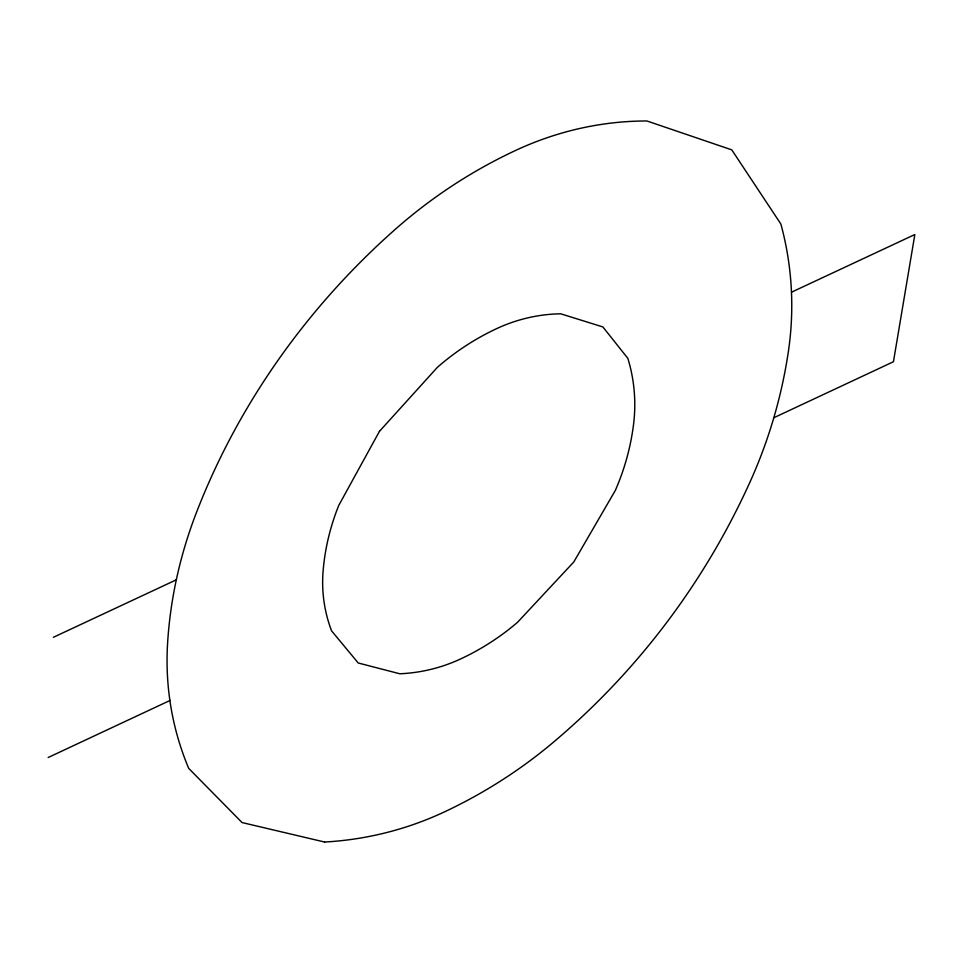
<?xml version="1.0" encoding="UTF-8"?>
<svg xmlns="http://www.w3.org/2000/svg" width="963" height="963" viewBox="0 0 963 963"><rect width="100%" height="100%" fill="white"/><g stroke="black" fill="none" stroke-linecap="round" stroke-linejoin="round"><path stroke-width="1.44" d="M48.15 757.52L170.222 700.366M773.807 417.749L893.447 361.739L914.85 234.527L791.478 292.21M53.35 637.313L176.313 579.822M379.458 431.328L338.747 505.443A235.02 220.238 -29.2 0 0 323.147 570.529A151.179 142.68 -23.2 0 0 331.573 630.849L358.224 662.989L399.789 673.775A153.526 146.665 -17.2 0 0 461.072 658.74A244.409 236.934 -12.6 0 0 517.552 622.291L573.779 561.995L615.309 490.468A245.216 239.582 -19.4 0 0 633.437 425.345A164.962 159.966 -32.2 0 0 627.84 358.356L602.874 326.939L560.719 313.806A153.129 145.943 -35.7 0 0 496.679 328.624A236.284 222.116 -33.3 0 0 437.383 367.336L379.458 431.328M324.567 842.023L242.05 822.558L188.724 768.402A316.851 294.919 -22.2 0 1 167.586 643.32A461.746 424.743 -30.5 0 1 196.199 513.171A681.503 606.846 -36.1 0 1 394.264 230.205A467.103 431.544 -37.1 0 1 515.915 150.3A307.221 290.778 -43.1 0 1 646.931 120.977L731.784 149.867L780.873 224.03A315.78 308.834 -47.4 0 1 788.167 352.952A506.117 500.002 23.4 0 1 749.479 483.197A830.575 782.594 39.9 0 1 554.869 740.992A503.432 488.036 10.7 0 1 444.569 811.833A308.93 293.607 -8.7 0 1 324.567 842.023"/></g></svg>
